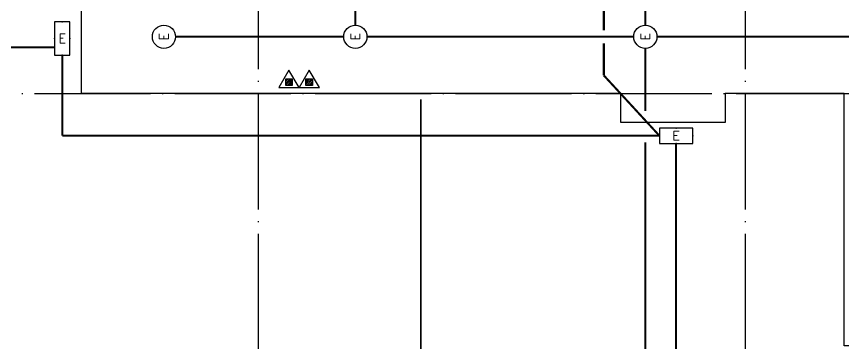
# Model space of a CAD drawing. Extents: x -2209072 to 495824, y -92434 to 572724.
# Drawn here: x 190642 to 204899, y 94390 to 100027 of the extents above; entities that cross this region are included whole.
import ezdxf
from ezdxf.enums import TextEntityAlignment as Align

# ---------------------------------------------------------------- set-up
doc = ezdxf.new("R2010")
doc.units = 0
doc.header["$LTSCALE"] = 1000
doc.header["$MEASUREMENT"] = 0
for name, pattern in [('DASH', [0.35, 0.25, -0.1]), ('X-104 6#7#平面$0$104-1112 结构$0$$AUDIT_BAD_LTYPE1', [0]), ('X-104 6#7#平面$0$DASH', [0.35, 0.25, -0.1]), ('X-104 6#7#平面$0$DOTE', [2.4200000000000004, 2, -0.2, 0.02, -0.2])]:
    doc.linetypes.add(name, pattern=pattern)
doc.layers.get('0').update_dxf_attribs({"linetype": 'CONTINUOUS'})
for name, color, linetype in [('EQUIP-照明', 3, 'CONTINUOUS'), ('WIRE-应急', 2, 'DASH'), ('X-104 6#7#平面$0$A-SUR_看线', 231, 'CONTINUOUS'), ('X-104 6#7#平面$0$A_AXIS-轴线', 36, 'X-104 6#7#平面$0$DOTE'), ('X-104 6#7#平面$0$EQUIP_消防-01', 7, 'CONTINUOUS')]:
    doc.layers.add(name, color=color, linetype=linetype)
doc.layers.add('X-104 6#7#平面$0$000套内', color=226, linetype='CONTINUOUS', lineweight=30, plot=False)
doc.styles.add('_TEL_DIM', font='SIMPLEX', dxfattribs={"width": 0.8, "height": 3.5, "bigfont": 'HZTXT'})

# ---------------------------------------------------------------- blocks, each defined once
blk = doc.blocks.new('X-104 6#7#平面$0$dsgdfg')
at = {"layer": 'X-104 6#7#平面$0$A_AXIS-轴线'}
for points in [[(16800.00000000012, -4500.000000000757), (16800, 60899.99999999913)], [(25200.00000000012, -4500.000000000728), (25200, 60899.99999999919)], [(-4000.000000000058, 9599.99999999917), (114299.9999999999, 9599.999999998501)]]:
    blk.add_lwpolyline(points, dxfattribs=at)
blk = doc.blocks.new('X-104 6#7#平面$0$$TWTSYS$00000546')
h = blk.add_hatch()
h.set_pattern_fill('ANSI31', color=256, scale=200, style=0)
h.set_pattern_definition([(45, (-38543.80223862439, -6670.830405693208), (-17.67766952966369, 17.67766952966369), [])])
h.paths.add_polyline_path([(-64.92232553117356, 173.7449990885525), (64.922325531159, 173.7449990885525), (64.922325531159, 43.90034802621994), (-64.92232553117356, 43.90034802621994)])
for points in [[(0, 343.6163707387423), (-198.3870041439732, 0), (198.3870041439732, 0)], [(-64.92232553117356, 173.7449990885525), (64.922325531159, 173.7449990885525), (64.922325531159, 43.90034802621994), (-64.92232553117356, 43.90034802621994)]]:
    blk.add_lwpolyline(points, close=True)
blk = doc.blocks.new('X-104 6#7#平面$0$灭火器2')
at = {"layer": 'X-104 6#7#平面$0$EQUIP_消防-01', "xscale": 0.88, "yscale": 0.88, "zscale": 0.88, "rotation": 90}
for p in [(-4049632.307172487, -27063.59765158896), (-4049632.307172487, -27412.75877888245)]:
    blk.add_blockref('X-104 6#7#平面$0$$TWTSYS$00000546', p, dxfattribs=at)
blk = doc.blocks.new('X-104 6#7#平面$0$A$C61334207')
at = {"layer": 'X-104 6#7#平面$0$EQUIP_消防-01', "rotation": 270}
blk.add_blockref('X-104 6#7#平面$0$灭火器2', (222752.0518980572, -3950830.45094349), dxfattribs=at)
blk = doc.blocks.new('X-104 6#7#平面')
at = {"layer": 'X-104 6#7#平面$0$000套内'}
blk.add_lwpolyline([(201061.919637773, 98700.1160142744), (191761.9200661982, 98700.11601427112), (191761.9200661982, 98700.11601427112), (191761.9200661982, 98700.11601427112), (191761.9190612152, 109200.1159410489), (177161.9135717221, 109200.1159743015), (177161.9135717221, 87600.1159742972), (229261.9204135401, 87600.11597430089), (229261.9203785917, 94350.1292294391), (204911.9195544901, 94350.12922943813), (204911.9195894392, 98700.11601427481), (202861.9196377604, 98700.12283854195), (202861.9196377589, 98200.10919000038), (201061.9196377714, 98200.1091899776), (201061.919637773, 98700.1160142744)], dxfattribs=at)
at = {"layer": 'X-104 6#7#平面$0$A-SUR_看线', "linetype": 'X-104 6#7#平面$0$DASH', "ltscale": 2, "const_width": 30}
blk.add_lwpolyline([(197611.9196203644, 98600.11601427314), (197611.9196203645, 87750.10918995565)], dxfattribs=at)
at = {"linetype": 'X-104 6#7#平面$0$104-1112 结构$0$$AUDIT_BAD_LTYPE1'}
blk.add_blockref('X-104 6#7#平面$0$A$C61334207', (0.116014253123808, 0.1160142530073927), dxfattribs=at)
blk.add_blockref('X-104 6#7#平面$0$dsgdfg', (178011.9014389009, 89100.14331225841))
blk = doc.blocks.new('$equip_U$00000189(HT0843)')
at = {"color": 2}
for p, q in [((-0.7199999999938882, 0.6599999999998545), (-0.7199999999938882, 0)), ((0.7200000000084401, 0.6599999999998545), (-0.7199999999938882, 0.6599999999998545)), ((0.7200000000084401, 0), (0.7200000000084401, 0.6599999999998545)), ((-0.7199999999938882, 0), (0.7200000000084401, 0))]:
    blk.add_line(p, q, dxfattribs=at)
at = {"color": 2, "const_width": 0.0125}
for points in [[(0.7200000000084401, 0.6599999999998545), (0.7200000000084401, 0.6599999999998545), (-0.7199999999938882, 0.6599999999998545)], [(-0.7199999999938882, 0.6599999999998545), (-0.7199999999938882, 0)], [(0.7200000000084401, 0), (0.7200000000084401, 0.6599999999998545)], [(-0.7199999999938882, 0), (0.7200000000084401, 0)]]:
    blk.add_lwpolyline(points, dxfattribs=at)
at = {"color": 2}
blk.add_lwpolyline([(-0.7199999999938882, 0.6599999999998545), (-0.7199999999938882, 0)], dxfattribs=at)
for p in [(7.275957614183426e-12, 0.6599999999998545), (-0.7199999999938882, 0.3299999999999272), (7.275957614183426e-12, 0), (0.7200000000084401, 0.3299999999999272)]:
    blk.add_point(p)
at = {"color": 7, "style": '_TEL_DIM'}
blk.add_attdef('$TEXT$', text='', height=0.4, dxfattribs=at).set_placement((7.275957614183426e-12, 0.3299999999999272), align=Align.MIDDLE_CENTER)
at = {"color": 7, "style": '_TEL_DIM', "flags": 1}
blk.add_attdef('A', text='', height=2.5e-05, dxfattribs=at).set_placement((7.275957614183426e-12, 0), align=Align.MIDDLE_CENTER)
blk = doc.blocks.new('$equip$00001838')
blk.add_circle((0, 0), 0.5)
at = {"color": 7, "style": '_TEL_DIM'}
blk.add_attdef('$TEXT$', text='', height=0.4, dxfattribs=at).set_placement((0, 0), align=Align.MIDDLE_CENTER)
at = {"color": 7, "style": '_TEL_DIM', "flags": 1}
blk.add_attdef('A', text='', height=2e-05, dxfattribs=at).set_placement((0, 0), align=Align.MIDDLE_CENTER)

msp = doc.modelspace()

# ---------------------------------------------------------------- linework, layer by layer
at = {"layer": 'WIRE-应急', "linetype": 'DASH', "const_width": 35}
for points in [[(196483.489093949, 99878.2097999515), (196483.489093949, 102655.6576230263)], [(200767.3965037802, 100236.034397153), (200767.3965037804, 99790.70979995152)], [(201483.489093949, 99878.2097999515), (201483.489093949, 100180.0275498423)], [(193383.489093949, 99678.2097999515), (196283.489093949, 99678.2097999515)], [(196683.489093949, 99678.2097999515), (201283.489093949, 99678.2097999515)], [(201683.489093949, 99678.2097999515), (206525.929007579, 99678.2097999515)], [(188831.4337657424, 99497.47194744911), (191298.1624808875, 99497.47194744911)], [(200767.3965037804, 99565.70979995152), (200767.3965037802, 99011.99577732096)], [(191430.1624808874, 99359.8893736228), (191430.1624808874, 97972.59135105473)], [(201483.489093949, 99478.2097999515), (201483.489093949, 98400.94755772759)], [(200767.3965037802, 99011.99577732096), (201725.2526931863, 97972.59135105473)], [(201725.2526931863, 97972.59135105473), (191430.1624808874, 97972.59135105473)], [(201483.489093949, 97860.09135105473), (201483.489093949, 94121.5170589978)], [(202013.2526931868, 97840.59135105475), (202013.2526931868, 92920.18841838281)]]:
    msp.add_lwpolyline(points, dxfattribs=at)

# ---------------------------------------------------------------- block references
msp.add_blockref('X-104 6#7#平面', (0, 0))
at = {"layer": 'EQUIP-照明'}
ref = msp.add_blockref('$equip_U$00000189(HT0843)', (191562.1624808874, 99647.88937362036), dxfattribs=dict(at, xscale=400, yscale=400, zscale=400, rotation=90))
ref.add_attrib('$TEXT$', 'E', dxfattribs={"layer": '0', "color": 7, "height": 160, "style": '_TEL_DIM'}).set_placement((191430.1624808874, 99647.88937362327), align=Align.MIDDLE_CENTER)
at = {"layer": 'EQUIP-照明', "xscale": 400, "yscale": 400, "zscale": 400, "rotation": 90}
for p in [(193183.489093949, 99678.2097999515), (196483.489093949, 99678.2097999515), (201483.489093949, 99678.2097999515)]:
    msp.add_blockref('$equip$00001838', p, dxfattribs=at).add_auto_attribs({'$TEXT$': 'E'})
at = {"layer": 'EQUIP-照明'}
ref = msp.add_blockref('$equip_U$00000189(HT0843)', (202013.2526931897, 98104.5913510547), dxfattribs=dict(at, xscale=400, yscale=400, zscale=400, rotation=180))
ref.add_attrib('$TEXT$', 'E', dxfattribs={"layer": '0', "color": 7, "height": 160, "style": '_TEL_DIM'}).set_placement((202013.2526931868, 97972.59135105473), align=Align.MIDDLE_CENTER)

doc.saveas('drawing.dxf')
